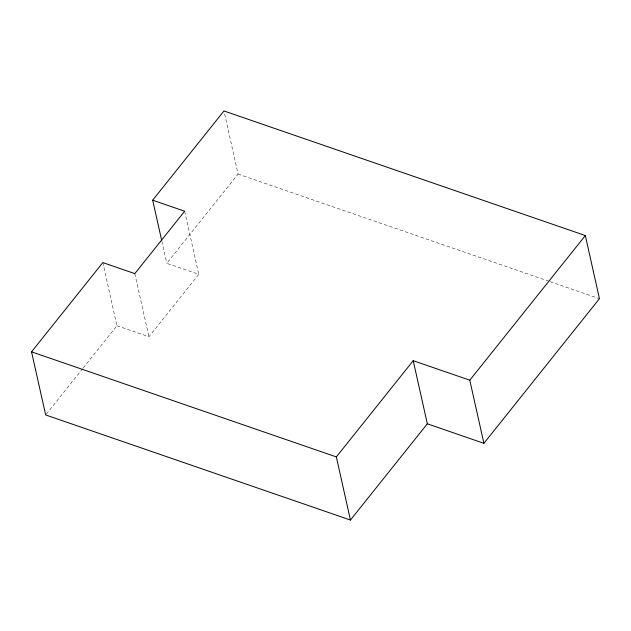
<?xml version="1.0" encoding="UTF-8"?>
<svg xmlns="http://www.w3.org/2000/svg" width="631" height="631" viewBox="0 0 631 631"><rect width="100%" height="100%" fill="white"/><g stroke="black" fill="none" stroke-linecap="round" stroke-linejoin="round"><path stroke-width="0.47" stroke-dasharray="3.15 2.37" d="M46.276 414.188L82.527 368.796M83.142 368.031L116.94 325.722L102.837 262.599M116.94 325.722L148.924 336.749L198.773 274.335L166.797 263.316L238.076 174.077L223.966 110.953M238.076 174.077L549.159 281.331M550.09 281.655L599.45 298.676M184.662 211.219L198.773 274.335M161.875 241.318L166.797 263.316M134.813 273.625L148.924 336.749"/><path stroke-width="0.95" d="M427.329 423.811L350.45 520.047L45.661 414.953L31.55 351.83L102.837 262.599L134.813 273.625L184.662 211.219L152.686 200.193L223.966 110.953L585.339 235.552L599.45 298.676L483.906 443.317L427.329 423.811L413.218 360.687L469.795 380.193L483.906 443.317M350.45 520.047L336.339 456.923L413.218 360.687M469.795 380.193L585.339 235.552M31.55 351.83L336.339 456.923M152.686 200.193L161.662 240.356"/></g></svg>
